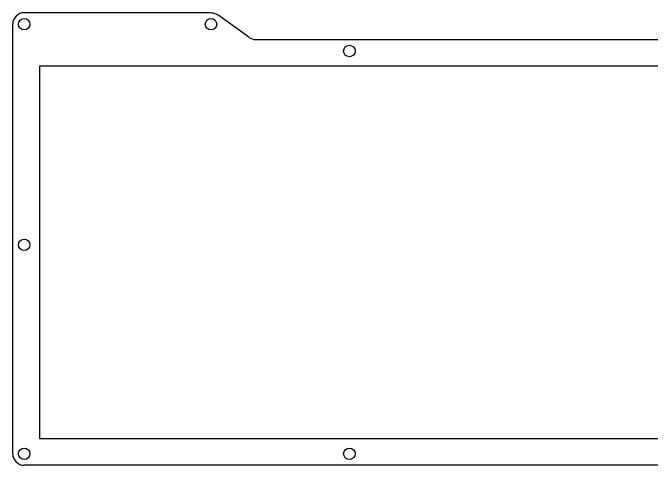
# Model space of a CAD drawing. Extents: x -204 to 1247, y -88 to 460.
# Drawn here: x -204.2 to -37.4, y 169.6 to 287.8 of the extents above; entities that cross this region are included whole.
import ezdxf

# ---------------------------------------------------------------- set-up
doc = ezdxf.new("R2010")
doc.units = 0
doc.header["$MEASUREMENT"] = 0

msp = doc.modelspace()

# ---------------------------------------------------------------- linework, layer by layer
at = {"linetype": 'Continuous'}
for p, q in [((-152.94, 287.81), (-201.19, 287.81)), ((-142.52, 281.39), (-149.98, 286.84))]:
    msp.add_line(p, q, dxfattribs=at)
for p, q in [((-204.19, 172.56), (-204.19, 284.81)), ((-140.75, 280.81), (113.61, 280.81)), ((-197.19, 273.81), (-197.19, 176.56)), ((109.61, 273.81), (-197.19, 273.81)), ((-197.19, 176.56), (42.94, 176.56)), ((113.61, 169.56), (-201.19, 169.56))]:
    msp.add_line(p, q)
for centre in [(-201.19, 284.81), (-152.41, 284.81), (-116.25, 277.81), (-201.19, 227.18), (-201.19, 172.56), (-116.25, 172.56)]:
    msp.add_circle(centre, 1.5, dxfattribs=at)
for centre, start, end in [((-201.19, 284.81), 90, 179.9993), ((-140.75, 283.81), 233.8398, 269.9998)]:
    msp.add_arc(centre, 3, start, end, dxfattribs=at)
for centre, radius, start, end in [((-152.94, 282.81), 5, 53.7982, 89.9998), ((-201.19, 172.56), 3, 179.9993, 270)]:
    msp.add_arc(centre, radius, start, end)

doc.saveas('drawing.dxf')
